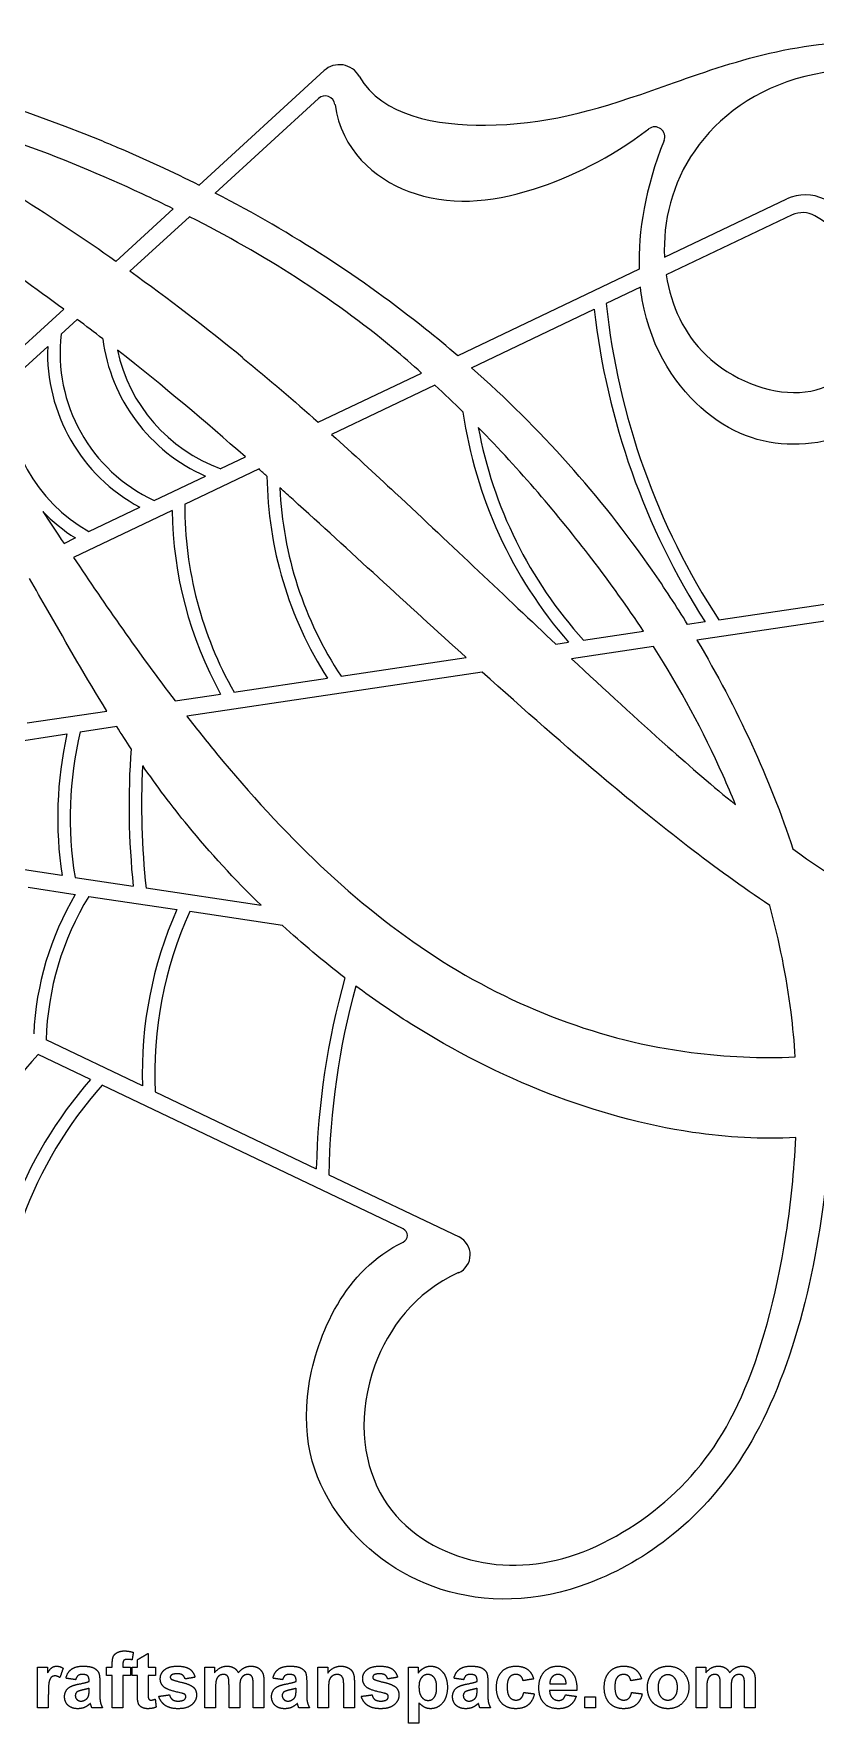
# Model space of a CAD drawing. Header units: millimetres. Extents: x -138 to 149, y -81 to 70.
# Drawn here: x -18.7 to 51.1, y -80.7 to 70.2 of the extents above; entities that cross this region are included whole.
import ezdxf

# ---------------------------------------------------------------- set-up
doc = ezdxf.new("R2010")
doc.units = ezdxf.units.MM
doc.header["$MEASUREMENT"] = 0
doc.layers.add('Default', color=18, linetype='Continuous')

msp = doc.modelspace()

# ---------------------------------------------------------------- linework, layer by layer
at = {"layer": 'Default', "color": 5}
for p, q in [((-3.94, 56.66), (7.22, 66.88)), ((-2.51, 55.94), (6.72, 64.39)), ((-11.39, 49.84), (-6.26, 54.54)), ((37.62, 50.21), (48.54, 55.42)), ((-4.82, 53.83), (-10.14, 48.96)), ((49.03, 53.99), (37.78, 48.63)), ((35.36, 49.14), (19.15, 41.41)), ((35.48, 47.53), (32.41, 46.07)), ((-24.78, 37.58), (-16.05, 45.57)), ((20.38, 40.34), (31.33, 45.56)), ((-14.83, 44.66), (-16.26, 43.35)), ((-17.47, 42.24), (-21.15, 38.88)), ((6.68, 35.47), (15.92, 39.87)), ((17.12, 38.79), (7.89, 34.39)), ((-2.02, 31.33), (0.18, 32.37)), ((-7.96, 28.49), (-3.39, 30.67)), ((1.4, 31.3), (-5.25, 28.13)), ((-6.37, 27.6), (-15.18, 23.4)), ((-13.79, 25.72), (-9.25, 27.88)), ((-16.02, 24.65), (-15.01, 25.14)), ((42.47, 17.82), (91.57, 25.13)), ((91.58, 23.62), (40.52, 16.01)), ((30.39, 16.02), (35.74, 16.81)), ((41.25, 17.63), (39.69, 17.4)), ((27.93, 15.65), (29.06, 15.82)), ((36.64, 15.43), (29.33, 14.34)), ((8.73, 12.79), (19.91, 14.45)), ((21.35, 13.16), (-5.06, 9.22)), ((-0.84, 11.36), (7.51, 12.61)), ((-6.1, 10.58), (-2.03, 11.19)), ((-19.31, 8.61), (-12.18, 9.67)), ((-21.16, 6.82), (-15.76, 7.63)), ((-11.31, 8.29), (-14.57, 7.8)), ((-16.2, -5.01), (-21.52, -4.21)), ((-15.03, -5.18), (-9.83, -5.96)), ((-19.22, -6.07), (-15.01, -6.7)), ((-13.81, -6.88), (-5.93, -8.06)), ((-8.68, -6.13), (1.58, -7.67)), ((3.49, -9.47), (-4.78, -8.23)), ((-13.65, -23.24), (-18.32, -21.01)), ((-9.01, -23.8), (-17.62, -19.69)), ((14.28, -36.58), (-12.6, -23.74)), ((-7.87, -24.35), (6.52, -31.22)), ((7.63, -31.75), (19.27, -37.3))]:
    msp.add_line(p, q, dxfattribs=at)
for centre, radius, start, end in [((-61.19, -57.91), 128.08, 67.6791, 93.5104), ((8.59, 65.38), 2.03, 29.589, 132.4751), ((7.31, 63.74), 0.882, 7.9664, 132.4751), ((-123.93, -110.04), 195.52, 54.8596, 60.9067), ((36.75, 60.96), 0.897, 338.2968, 127.1098), ((50.19, 51.97), 3.82, 63.3585, 115.4751), ((49.97, 52.02), 2.18, 60.3747, 115.4751), ((-123.93, -110.04), 195.52, 50.6785, 54.4112), ((96.45, 52.96), 65.53, 186.4836, 212.6189), ((96.45, 52.96), 64.41, 186.1398, 213.067), ((-1.87, 41.65), 14.5, 173.2483, 245.1307), ((2.93, 44.95), 15.62, 187.4262, 246.1161), ((-1.87, 41.65), 15.62, 177.814, 241.7983), ((2.93, 44.95), 14.5, 192.0911, 250.0398), ((-6.66, 38.34), 14.5, 177.8835, 240.5488), ((59.06, 42.03), 39.84, 188.1516, 221.1495), ((59.06, 42.03), 38.71, 190.4413, 222.2208), ((36.42, 31.08), 34.31, 180.7059, 212.5807), ((36.42, 31.08), 33.19, 182.5152, 213.4503), ((-6.66, 38.34), 15.62, 223.8856, 237.7079), ((28.69, 28.09), 35.06, 180.8017, 208.8257), ((28.69, 28.09), 33.93, 179.9285, 209.5299), ((18.12, 0.13), 34.7, 167.5228, 188.5132), ((18.12, 0.13), 33.58, 166.788, 189.1008), ((59.04, 1.25), 69.25, 175.8156, 185.9806), ((59.04, 1.25), 68.13, 177.0184, 186.2249), ((8.2, -20.39), 26.95, 149.4686, 177.3976), ((8.2, -20.39), 25.82, 148.459, 178.4543), ((26.64, -22.61), 35.67, 155.9287, 181.9106), ((26.64, -22.61), 34.55, 155.4106, 182.8806), ((75.19, -32.8), 68.69, 164.2549, 178.6762), ((75.19, -32.8), 67.56, 164.6267, 179.1044), ((5, -42.93), 32.01, 136.7729, 161.0939), ((14.69, -48.13), 37.72, 138.71, 159.7467), ((14.69, -48.13), 36.6, 138.2137, 160.1113), ((14, -37.17), 0.656, 295.3763, 64.4751), ((18.51, -38.89), 1.76, 294.0581, 64.4752)]:
    msp.add_arc(centre, radius, start, end, dxfattribs=at)
for points, knots in [([(10.35, 66.38), (12.4, 62.78), (23.23, 61.03), (35.48, 64.45), (54.48, 71.99), (78.55, 64.12), (90.76, 48.99), (95.17, 33.14), (95.64, 25.74)], [5455.653946, 5455.653946, 5455.653946, 5455.653946, 5466.032702, 5478.527307, 5491.021911, 5503.516516, 5516.011121, 5525.881071, 5525.881071, 5525.881071, 5525.881071]), ([(91.57, 25.13), (91.5, 29.63), (90.25, 40.56), (83.2, 56.27), (65.42, 66.85), (49.12, 67.77), (39.13, 60.28), (37.47, 53.41), (37.62, 50.21)], [1529.994389, 1529.994389, 1529.994389, 1529.994389, 1537.594859, 1547.273994, 1556.95313, 1566.632265, 1576.311401, 1585.743133, 1585.743133, 1585.743133, 1585.743133]), ([(-6.26, 54.54), (-7.17, 54.99), (-15.09, 58.77), (-24.15, 62.22), (-33.03, 64.21)], [47.41106, 47.41106, 47.41106, 47.41106, 48.500779, 56.718574, 56.718574, 56.718574, 56.718574]), ([(8.19, 63.86), (8.76, 59.77), (15.02, 54.45), (25.25, 55.37), (32.75, 59.06), (36.21, 61.67)], [539.522377, 539.522377, 539.522377, 539.522377, 545.738908, 552.813052, 558.937377, 558.937377, 558.937377, 558.937377]), ([(-12.55, 60.57), (-12.11, 60.39), (-9.14, 59.15), (-6.29, 57.84), (-3.94, 56.66)], [5933.854746, 5933.854746, 5933.854746, 5933.854746, 5934.392166, 5937.530679, 5937.530679, 5937.530679, 5937.530679]), ([(19.15, 41.41), (18.21, 42.22), (11.73, 47.58), (4.44, 52.35), (-2.51, 55.94)], [574.607721, 574.607721, 574.607721, 574.607721, 576.250572, 585.669542, 585.669542, 585.669542, 585.669542]), ([(51.9, 55.38), (57.53, 52.56), (61.24, 45.93), (58.65, 35.74), (49.55, 32.55), (41.13, 35.11), (36.25, 42.12), (35.52, 47.15), (35.48, 47.53)], [1594.070807, 1594.070807, 1594.070807, 1594.070807, 1600.506971, 1607.614147, 1614.721322, 1621.828497, 1628.935672, 1629.508808, 1629.508808, 1629.508808, 1629.508808]), ([(15.92, 39.87), (15.09, 40.62), (8.76, 46.08), (1.91, 50.42), (-4.82, 53.83)], [228.800686, 228.800686, 228.800686, 228.800686, 230.058128, 238.236684, 238.236684, 238.236684, 238.236684]), ([(37.78, 48.63), (38.2, 45.87), (40.74, 40.42), (50.23, 36.67), (56.89, 41.53), (56.13, 49.64), (52.63, 53.02), (51.05, 53.92)], [570.958539, 570.958539, 570.958539, 570.958539, 579.310086, 588.989221, 598.668356, 608.347491, 616.227056, 616.227056, 616.227056, 616.227056]), ([(39.69, 17.4), (38.68, 19.05), (33.15, 27.51), (26.51, 34.93), (20.38, 40.34)], [272.214427, 272.214427, 272.214427, 272.214427, 274.774527, 285.608538, 285.608538, 285.608538, 285.608538]), ([(35.74, 16.81), (34.33, 18.96), (30.03, 24.95), (24.7, 31.22), (20.99, 35.01)], [284.384963, 284.384963, 284.384963, 284.384963, 287.701756, 293.662545, 293.662545, 293.662545, 293.662545]), ([(7.89, 34.39), (9.85, 32.62), (17.03, 25.98), (23.48, 19.83), (27.93, 15.65)], [256.209991, 256.209991, 256.209991, 256.209991, 258.482714, 264.848717, 264.848717, 264.848717, 264.848717]), ([(19.91, 14.45), (14.65, 19.21), (9.02, 24.42), (3.65, 29.27), (3.26, 29.62)], [357.32209, 357.32209, 357.32209, 357.32209, 364.046615, 364.578691, 364.578691, 364.578691, 364.578691]), ([(-12.18, 9.67), (-14.03, 12.64), (-16.27, 16.58), (-18.56, 20.57), (-19.11, 21.52)], [169.659937, 169.659937, 169.659937, 169.659937, 175.455748, 177.288788, 177.288788, 177.288788, 177.288788]), ([(43.97, 1.31), (43.61, 2.19), (41.53, 7.08), (39.04, 11.68), (36.64, 15.43)], [174.851585, 174.851585, 174.851585, 174.851585, 176.110683, 181.92648, 181.92648, 181.92648, 181.92648]), ([(29.33, 14.34), (32.32, 11.55), (37.31, 6.95), (41.98, 2.93), (43.97, 1.31)], [167.273218, 167.273218, 167.273218, 167.273218, 171.60624, 174.851585, 174.851585, 174.851585, 174.851585]), ([(47.02, -7.69), (42.11, -4.41), (33.69, 2.21), (25.05, 9.82), (21.35, 13.16)], [504.661137, 504.661137, 504.661137, 504.661137, 510.906414, 515.632267, 515.632267, 515.632267, 515.632267]), ([(-5.06, 9.22), (-4.18, 8.09), (2.53, -0.31), (16.46, -13.98), (35.11, -20.91), (46.24, -21.35), (49.3, -21.22)], [473.776507, 473.776507, 473.776507, 473.776507, 475.255926, 484.935061, 494.614196, 498.407456, 498.407456, 498.407456, 498.407456]), ([(1.58, -7.67), (-0.8, -5.36), (-4.62, -1.18), (-7.74, 3), (-8.99, 4.8)], [142.876659, 142.876659, 142.876659, 142.876659, 147.570144, 151.090686, 151.090686, 151.090686, 151.090686]), ([(49.09, -2.64), (52.36, -5.01), (59.57, -9.54), (68, -12.86), (72.74, -14.25)], [637.784445, 637.784445, 637.784445, 637.784445, 643.117921, 649.278123, 649.278123, 649.278123, 649.278123]), ([(49.3, -21.22), (49.22, -19.9), (48.82, -15.43), (47.88, -10.86), (47.02, -7.69)], [498.407456, 498.407456, 498.407456, 498.407456, 500.277446, 504.661137, 504.661137, 504.661137, 504.661137]), ([(49.35, -28.43), (46.31, -28.58), (34.75, -27.97), (20.85, -22.42), (11.62, -16.06), (10.04, -14.89)], [1053.255593, 1053.255593, 1053.255593, 1053.255593, 1057.780022, 1070.274626, 1072.941575, 1072.941575, 1072.941575, 1072.941575]), ([(52.39, -28.19), (52.36, -28.72), (51.74, -38.12), (47.3, -57.59), (31.63, -69.73), (17.76, -70.25), (7.85, -63.25), (3.8, -52.17), (9.12, -40.21), (14.28, -37.76)], [5649.148666, 5649.148666, 5649.148666, 5649.148666, 5649.947349, 5663.143465, 5676.339581, 5689.535698, 5702.731814, 5715.927931, 5728.107161, 5728.107161, 5728.107161, 5728.107161]), ([(19.22, -40.49), (15.28, -42.25), (9.87, -49.86), (11.02, -61.29), (19.52, -66.93), (29.16, -66.79), (38.74, -60.92), (44.81, -52.63), (48.23, -40.64), (49.22, -31.45), (49.35, -28.43)], [982.233892, 982.233892, 982.233892, 982.233892, 989.697152, 999.541167, 1009.385183, 1019.229198, 1029.073214, 1038.917229, 1048.761245, 1053.255593, 1053.255593, 1053.255593, 1053.255593])]:
    msp.add_open_spline(points, degree=3, knots=knots, dxfattribs=at)
for points, degree in [([(37.58, 60.63), (35.91, 56.42), (35.24, 52.53), (35.36, 49.14)], 3), ([(-16.05, 45.57), (-18.52, 47.4), (-21.19, 49.3), (-24.12, 51.31)], 3), ([(-12.56, 42.93), (-13.3, 43.5), (-14.06, 44.08), (-14.83, 44.66)], 3), ([(0.18, 32.37), (-3.4, 35.54), (-7.06, 38.64), (-11.25, 41.92)], 3), ([(-0.03, 41.21), (2.31, 39.3), (4.54, 37.38), (6.68, 35.47)], 3), ([(19.63, 36.38), (18.8, 37.2), (17.97, 38), (17.12, 38.79)], 3), ([(2.11, 30.66), (1.87, 30.87), (1.63, 31.08), (1.4, 31.3)], 3), ([(-17.92, 27.51), (-17.3, 26.57), (-16.66, 25.62), (-16.02, 24.65)], 3), ([(-15.18, 23.4), (-12.33, 19.16), (-9.31, 14.79), (-6.1, 10.58)], 3), ([(40.52, 16.01), (44.11, 9.96), (47.06, 3.57), (49.09, -2.64)], 3), ([(-10.02, 6.31), (-10.46, 6.97), (-10.89, 7.63), (-11.31, 8.29)], 3), ([(9.08, -14.16), (7.13, -12.67), (5.26, -11.09), (3.49, -9.47)], 3), ([(-11.71, -75.46), (-11.71, -75.01), (-11.62, -74.79)], 2), ([(-11.62, -74.79), (-11.52, -74.57), (-11.27, -74.43)], 2), ([(-11.27, -74.43), (-11.01, -74.28), (-10.62, -74.28)], 2), ([(-10.67, -75.12), (-10.76, -75.22), (-10.76, -75.49)], 2), ([(-10.37, -75.03), (-10.58, -75.03), (-10.67, -75.12)], 2), ([(-10.62, -74.28), (-10.22, -74.28), (-9.83, -74.41)], 2), ([(-9.94, -75.08), (-10.16, -75.03), (-10.37, -75.03)], 2), ([(-9.83, -74.41), (-9.88, -74.74), (-9.94, -75.08)], 2), ([(-9.46, -75.06), (-8.98, -74.78), (-8.5, -74.5)], 2), ([(-9.46, -75.74), (-9.46, -75.4), (-9.46, -75.06)], 2), ([(-8.5, -74.5), (-8.5, -75.12), (-8.5, -75.74)], 2), ([(-18.38, -79.35), (-18.38, -77.54), (-18.38, -75.74)], 2), ([(-18.38, -75.74), (-17.93, -75.74), (-17.48, -75.74)], 2), ([(-17.48, -75.74), (-17.48, -75.99), (-17.48, -76.25)], 2), ([(-17.48, -76.25), (-17.27, -75.88), (-17.09, -75.76)], 2), ([(-17.14, -76.62), (-17.27, -76.73), (-17.35, -77.02)], 2), ([(-16.81, -76.51), (-17.01, -76.51), (-17.14, -76.62)], 2), ([(-17.09, -75.76), (-16.92, -75.64), (-16.7, -75.64)], 2), ([(-16.39, -76.66), (-16.62, -76.51), (-16.81, -76.51)], 2), ([(-16.7, -75.64), (-16.38, -75.64), (-16.1, -75.82)], 2), ([(-16.1, -75.82), (-16.24, -76.24), (-16.39, -76.66)], 2), ([(-15.85, -76.72), (-15.71, -76.17), (-15.35, -75.91)], 2), ([(-14.98, -76.85), (-15.42, -76.78), (-15.85, -76.72)], 2), ([(-15.35, -75.91), (-15, -75.64), (-14.31, -75.64)], 2), ([(-14.77, -76.49), (-14.9, -76.59), (-14.98, -76.85)], 2), ([(-14.39, -76.38), (-14.63, -76.38), (-14.77, -76.49)], 2), ([(-13.91, -76.5), (-14.04, -76.38), (-14.39, -76.38)], 2), ([(-14.31, -75.64), (-13.69, -75.64), (-13.38, -75.79)], 2), ([(-13.78, -76.9), (-13.78, -76.62), (-13.91, -76.5)], 2), ([(-13.78, -77), (-13.78, -76.95), (-13.78, -76.9)], 2), ([(-13.38, -75.79), (-13.07, -75.95), (-12.95, -76.18)], 2), ([(-12.95, -76.18), (-12.82, -76.41), (-12.82, -77.04)], 2), ([(-12.21, -75.74), (-11.96, -75.74), (-11.71, -75.74)], 2), ([(-12.21, -76.48), (-12.21, -76.11), (-12.21, -75.74)], 2), ([(-11.71, -76.48), (-11.96, -76.48), (-12.21, -76.48)], 2), ([(-11.71, -75.74), (-11.71, -75.6), (-11.71, -75.46)], 2), ([(-11.71, -79.35), (-11.71, -77.91), (-11.71, -76.48)], 2), ([(-10.76, -75.49), (-10.76, -75.61), (-10.76, -75.74)], 2), ([(-10.76, -75.74), (-10.42, -75.74), (-10.08, -75.74)], 2), ([(-10.08, -76.48), (-10.42, -76.48), (-10.76, -76.48)], 2), ([(-10.76, -76.48), (-10.76, -77.91), (-10.76, -79.35)], 2), ([(-10.08, -75.74), (-10.08, -76.11), (-10.08, -76.48)], 2), ([(-9.92, -76.48), (-9.92, -76.11), (-9.92, -75.74)], 2), ([(-9.92, -75.74), (-9.69, -75.74), (-9.46, -75.74)], 2), ([(-9.46, -76.48), (-9.69, -76.48), (-9.92, -76.48)], 2), ([(-9.46, -78.07), (-9.46, -77.27), (-9.46, -76.48)], 2), ([(-8.5, -75.74), (-8.18, -75.74), (-7.85, -75.74)], 2), ([(-7.85, -76.48), (-8.18, -76.48), (-8.5, -76.48)], 2), ([(-8.5, -76.48), (-8.5, -77.22), (-8.5, -77.97)], 2), ([(-7.85, -75.74), (-7.85, -76.11), (-7.85, -76.48)], 2), ([(-7.42, -76.76), (-7.42, -76.29), (-7.05, -75.97)], 2), ([(-6.99, -77.58), (-7.42, -77.28), (-7.42, -76.76)], 2), ([(-7.05, -75.97), (-6.68, -75.64), (-5.9, -75.64)], 2), ([(-6.42, -76.43), (-6.53, -76.51), (-6.53, -76.63)], 2), ([(-6.53, -76.63), (-6.53, -76.73), (-6.43, -76.8)], 2), ([(-6.43, -76.8), (-6.3, -76.9), (-5.54, -77.08)], 2), ([(-5.88, -76.32), (-6.26, -76.32), (-6.42, -76.43)], 2), ([(-5.9, -75.64), (-5.16, -75.64), (-4.8, -75.89)], 2), ([(-5.42, -76.44), (-5.58, -76.32), (-5.88, -76.32)], 2), ([(-5.2, -76.78), (-5.26, -76.56), (-5.42, -76.44)], 2), ([(-4.31, -76.63), (-4.75, -76.71), (-5.2, -76.78)], 2), ([(-4.8, -75.89), (-4.44, -76.14), (-4.31, -76.63)], 2), ([(-3.44, -75.74), (-3.01, -75.74), (-2.58, -75.74)], 2), ([(-3.44, -79.35), (-3.44, -77.54), (-3.44, -75.74)], 2), ([(-2.58, -76.23), (-2.11, -75.64), (-1.45, -75.64)], 2), ([(-2.58, -75.74), (-2.58, -75.98), (-2.58, -76.23)], 2), ([(-2.41, -76.85), (-2.48, -77.07), (-2.48, -77.59)], 2), ([(-2.16, -76.5), (-2.33, -76.62), (-2.41, -76.85)], 2), ([(-1.77, -76.38), (-1.99, -76.38), (-2.16, -76.5)], 2), ([(-1.49, -76.46), (-1.59, -76.38), (-1.77, -76.38)], 2), ([(-1.33, -76.69), (-1.38, -76.53), (-1.49, -76.46)], 2), ([(-1.45, -75.64), (-1.11, -75.64), (-0.85, -75.79)], 2), ([(-1.28, -77.37), (-1.28, -76.84), (-1.33, -76.69)], 2), ([(-0.85, -75.79), (-0.6, -75.93), (-0.44, -76.23)], 2), ([(-0.44, -76.23), (-0.2, -75.93), (0.07, -75.79)], 2), ([(-0.25, -76.86), (-0.32, -77.1), (-0.32, -77.61)], 2), ([(0.01, -76.51), (-0.17, -76.63), (-0.25, -76.86)], 2), ([(0.38, -76.38), (0.18, -76.38), (0.01, -76.51)], 2), ([(0.07, -75.79), (0.35, -75.64), (0.66, -75.64)], 2), ([(0.78, -76.59), (0.65, -76.38), (0.38, -76.38)], 2), ([(0.66, -75.64), (1.06, -75.64), (1.33, -75.8)], 2), ([(0.88, -77.28), (0.88, -76.74), (0.78, -76.59)], 2), ([(1.33, -75.8), (1.6, -75.97), (1.74, -76.28)], 2), ([(1.74, -76.28), (1.84, -76.51), (1.84, -77.03)], 2), ([(2.64, -76.72), (2.78, -76.17), (3.13, -75.91)], 2), ([(3.5, -76.85), (3.07, -76.78), (2.64, -76.72)], 2), ([(3.13, -75.91), (3.48, -75.64), (4.17, -75.64)], 2), ([(3.72, -76.49), (3.59, -76.59), (3.5, -76.85)], 2), ([(4.1, -76.38), (3.86, -76.38), (3.72, -76.49)], 2), ([(4.58, -76.5), (4.45, -76.38), (4.1, -76.38)], 2), ([(4.17, -75.64), (4.8, -75.64), (5.11, -75.79)], 2), ([(4.71, -76.9), (4.71, -76.62), (4.58, -76.5)], 2), ([(4.71, -77), (4.71, -76.95), (4.71, -76.9)], 2), ([(5.11, -75.79), (5.41, -75.95), (5.54, -76.18)], 2), ([(5.54, -76.18), (5.66, -76.41), (5.66, -77.04)], 2), ([(6.65, -79.35), (6.65, -77.54), (6.65, -75.74)], 2), ([(6.65, -75.74), (7.1, -75.74), (7.55, -75.74)], 2), ([(7.55, -76.26), (8.01, -75.64), (8.72, -75.64)], 2), ([(7.55, -75.74), (7.55, -76), (7.55, -76.26)], 2), ([(7.68, -76.88), (7.61, -77.1), (7.61, -77.71)], 2), ([(7.95, -76.52), (7.75, -76.66), (7.68, -76.88)], 2), ([(8.38, -76.38), (8.14, -76.38), (7.95, -76.52)], 2), ([(8.71, -76.48), (8.57, -76.38), (8.38, -76.38)], 2), ([(8.91, -76.75), (8.85, -76.57), (8.71, -76.48)], 2), ([(8.72, -75.64), (9.04, -75.64), (9.29, -75.76)], 2), ([(8.97, -77.5), (8.97, -76.92), (8.91, -76.75)], 2), ([(9.29, -75.76), (9.55, -75.87), (9.69, -76.05)], 2), ([(9.69, -76.05), (9.82, -76.23), (9.87, -76.45)], 2), ([(9.87, -76.45), (9.92, -76.68), (9.92, -77.1)], 2), ([(10.66, -76.76), (10.66, -76.29), (11.03, -75.97)], 2), ([(11.09, -77.58), (10.66, -77.28), (10.66, -76.76)], 2), ([(11.03, -75.97), (11.41, -75.64), (12.18, -75.64)], 2), ([(11.67, -76.43), (11.56, -76.51), (11.56, -76.63)], 2), ([(11.56, -76.63), (11.56, -76.73), (11.65, -76.8)], 2), ([(11.65, -76.8), (11.78, -76.9), (12.54, -77.08)], 2), ([(12.21, -76.32), (11.83, -76.32), (11.67, -76.43)], 2), ([(12.18, -75.64), (12.92, -75.64), (13.29, -75.89)], 2), ([(12.67, -76.44), (12.51, -76.32), (12.21, -76.32)], 2), ([(12.89, -76.78), (12.83, -76.56), (12.67, -76.44)], 2), ([(13.78, -76.63), (13.33, -76.71), (12.89, -76.78)], 2), ([(13.29, -75.89), (13.65, -76.14), (13.78, -76.63)], 2), ([(14.74, -75.74), (15.19, -75.74), (15.63, -75.74)], 2), ([(14.74, -80.74), (14.74, -78.24), (14.74, -75.74)], 2), ([(15.63, -75.74), (15.63, -76), (15.63, -76.26)], 2), ([(15.63, -76.26), (15.8, -75.99), (16.1, -75.82)], 2), ([(15.92, -76.66), (15.69, -76.94), (15.69, -77.48)], 2), ([(16.49, -76.38), (16.15, -76.38), (15.92, -76.66)], 2), ([(16.1, -75.82), (16.39, -75.64), (16.74, -75.64)], 2), ([(17.05, -76.67), (16.82, -76.38), (16.49, -76.38)], 2), ([(16.74, -75.64), (17.36, -75.64), (17.79, -76.14)], 2), ([(17.27, -77.53), (17.27, -76.95), (17.05, -76.67)], 2), ([(17.79, -76.14), (18.23, -76.63), (18.23, -77.52)], 2), ([(18.81, -76.72), (18.96, -76.17), (19.31, -75.91)], 2), ([(19.68, -76.85), (19.24, -76.78), (18.81, -76.72)], 2), ([(19.31, -75.91), (19.66, -75.64), (20.35, -75.64)], 2), ([(19.89, -76.49), (19.76, -76.59), (19.68, -76.85)], 2), ([(20.27, -76.38), (20.03, -76.38), (19.89, -76.49)], 2), ([(20.75, -76.5), (20.62, -76.38), (20.27, -76.38)], 2), ([(20.35, -75.64), (20.97, -75.64), (21.28, -75.79)], 2), ([(20.88, -76.9), (20.88, -76.62), (20.75, -76.5)], 2), ([(20.88, -77), (20.88, -76.95), (20.88, -76.9)], 2), ([(21.28, -75.79), (21.59, -75.95), (21.71, -76.18)], 2), ([(21.71, -76.18), (21.84, -76.41), (21.84, -77.04)], 2), ([(22.61, -77.54), (22.61, -76.65), (23.08, -76.14)], 2), ([(23.08, -76.14), (23.55, -75.64), (24.35, -75.64)], 2), ([(23.78, -76.63), (23.57, -76.89), (23.57, -77.47)], 2), ([(24.34, -76.38), (23.99, -76.38), (23.78, -76.63)], 2), ([(24.77, -76.52), (24.61, -76.38), (24.34, -76.38)], 2), ([(24.35, -75.64), (25, -75.64), (25.39, -75.93)], 2), ([(24.99, -76.94), (24.94, -76.66), (24.77, -76.52)], 2), ([(25.94, -76.78), (25.46, -76.86), (24.99, -76.94)], 2), ([(25.39, -75.93), (25.77, -76.21), (25.94, -76.78)], 2), ([(26.4, -77.57), (26.4, -76.67), (26.88, -76.15)], 2), ([(26.88, -76.15), (27.35, -75.64), (28.07, -75.64)], 2), ([(27.58, -76.61), (27.38, -76.83), (27.38, -77.22)], 2), ([(28.11, -76.38), (27.79, -76.38), (27.58, -76.61)], 2), ([(28.07, -75.64), (28.88, -75.64), (29.35, -76.17)], 2), ([(28.62, -76.6), (28.41, -76.38), (28.11, -76.38)], 2), ([(28.84, -77.22), (28.83, -76.81), (28.62, -76.6)], 2), ([(29.35, -76.17), (29.82, -76.71), (29.8, -77.8)], 2), ([(32.24, -77.54), (32.24, -76.65), (32.71, -76.14)], 2), ([(32.71, -76.14), (33.18, -75.64), (33.98, -75.64)], 2), ([(33.41, -76.63), (33.19, -76.89), (33.19, -77.47)], 2), ([(33.97, -76.38), (33.62, -76.38), (33.41, -76.63)], 2), ([(34.4, -76.52), (34.23, -76.38), (33.97, -76.38)], 2), ([(33.98, -75.64), (34.63, -75.64), (35.02, -75.93)], 2), ([(34.61, -76.94), (34.57, -76.66), (34.4, -76.52)], 2), ([(35.57, -76.78), (35.09, -76.86), (34.61, -76.94)], 2), ([(35.02, -75.93), (35.4, -76.21), (35.57, -76.78)], 2), ([(36.1, -77.49), (36.1, -77.01), (36.33, -76.56)], 2), ([(36.33, -76.56), (36.56, -76.12), (36.99, -75.88)], 2), ([(36.99, -75.88), (37.42, -75.64), (37.94, -75.64)], 2), ([(37.3, -76.7), (37.05, -77), (37.05, -77.54)], 2), ([(37.92, -76.41), (37.55, -76.41), (37.3, -76.7)], 2), ([(38.53, -76.7), (38.29, -76.41), (37.92, -76.41)], 2), ([(37.94, -75.64), (38.76, -75.64), (39.28, -76.18)], 2), ([(38.78, -77.53), (38.78, -77), (38.53, -76.7)], 2), ([(39.28, -76.18), (39.8, -76.71), (39.8, -77.53)], 2), ([(40.45, -75.74), (40.88, -75.74), (41.31, -75.74)], 2), ([(40.45, -79.35), (40.45, -77.54), (40.45, -75.74)], 2), ([(41.31, -76.23), (41.78, -75.64), (42.44, -75.64)], 2), ([(41.31, -75.74), (41.31, -75.98), (41.31, -76.23)], 2), ([(41.48, -76.85), (41.4, -77.07), (41.4, -77.59)], 2), ([(41.73, -76.5), (41.55, -76.62), (41.48, -76.85)], 2), ([(42.12, -76.38), (41.9, -76.38), (41.73, -76.5)], 2), ([(42.4, -76.46), (42.3, -76.38), (42.12, -76.38)], 2), ([(42.56, -76.69), (42.51, -76.53), (42.4, -76.46)], 2), ([(42.44, -75.64), (42.78, -75.64), (43.04, -75.79)], 2), ([(42.61, -77.37), (42.61, -76.84), (42.56, -76.69)], 2), ([(43.04, -75.79), (43.29, -75.93), (43.45, -76.23)], 2), ([(43.45, -76.23), (43.69, -75.93), (43.96, -75.79)], 2), ([(43.64, -76.86), (43.57, -77.1), (43.57, -77.61)], 2), ([(43.89, -76.51), (43.72, -76.63), (43.64, -76.86)], 2), ([(44.27, -76.38), (44.07, -76.38), (43.89, -76.51)], 2), ([(43.96, -75.79), (44.24, -75.64), (44.55, -75.64)], 2), ([(44.67, -76.59), (44.54, -76.38), (44.27, -76.38)], 2), ([(44.55, -75.64), (44.94, -75.64), (45.22, -75.8)], 2), ([(44.77, -77.28), (44.77, -76.74), (44.67, -76.59)], 2), ([(45.22, -75.8), (45.49, -75.97), (45.63, -76.28)], 2), ([(45.63, -76.28), (45.73, -76.51), (45.73, -77.03)], 2), ([(-17.35, -77.02), (-17.42, -77.31), (-17.42, -78.23)], 2), ([(-17.42, -78.23), (-17.42, -78.79), (-17.42, -79.35)], 2), ([(-15.97, -78.37), (-15.97, -78.07), (-15.83, -77.83)], 2), ([(-15.65, -79.14), (-15.97, -78.83), (-15.97, -78.37)], 2), ([(-15.83, -77.83), (-15.69, -77.59), (-15.43, -77.46)], 2), ([(-15.43, -77.46), (-15.17, -77.33), (-14.69, -77.24)], 2), ([(-14.84, -77.93), (-15.01, -78.06), (-15.01, -78.27)], 2), ([(-15.01, -78.27), (-15.01, -78.47), (-14.87, -78.61)], 2), ([(-14.34, -77.76), (-14.72, -77.85), (-14.84, -77.93)], 2), ([(-14.69, -77.24), (-14.03, -77.11), (-13.78, -77)], 2), ([(-13.78, -77.62), (-13.96, -77.68), (-14.34, -77.76)], 2), ([(-14.03, -78.59), (-13.87, -78.46), (-13.82, -78.27)], 2), ([(-13.82, -78.27), (-13.78, -78.15), (-13.78, -77.81)], 2), ([(-13.78, -77.81), (-13.78, -77.71), (-13.78, -77.62)], 2), ([(-12.82, -77.04), (-12.82, -77.6), (-12.82, -78.16)], 2), ([(-12.82, -78.16), (-12.82, -78.63), (-12.77, -78.86)], 2), ([(-9.43, -78.75), (-9.46, -78.58), (-9.46, -78.07)], 2), ([(-8.5, -77.97), (-8.5, -78.42), (-8.48, -78.5)], 2), ([(-7.55, -78.33), (-7.07, -78.27), (-6.59, -78.2)], 2), ([(-6.98, -79.14), (-7.41, -78.84), (-7.55, -78.33)], 2), ([(-5.53, -78.05), (-6.68, -77.79), (-6.99, -77.58)], 2), ([(-6.59, -78.2), (-6.53, -78.48), (-6.34, -78.62)], 2), ([(-5.54, -77.08), (-4.78, -77.25), (-4.48, -77.51)], 2), ([(-5.21, -78.18), (-5.28, -78.11), (-5.53, -78.05)], 2), ([(-5.26, -78.62), (-5.14, -78.52), (-5.14, -78.36)], 2), ([(-5.14, -78.36), (-5.14, -78.25), (-5.21, -78.18)], 2), ([(-4.18, -78.22), (-4.18, -78.72), (-4.6, -79.08)], 2), ([(-4.48, -77.51), (-4.18, -77.76), (-4.18, -78.22)], 2), ([(-2.48, -77.59), (-2.48, -78.47), (-2.48, -79.35)], 2), ([(-1.28, -79.35), (-1.28, -78.36), (-1.28, -77.37)], 2), ([(-0.32, -77.61), (-0.32, -78.48), (-0.32, -79.35)], 2), ([(0.88, -79.35), (0.88, -78.31), (0.88, -77.28)], 2), ([(1.84, -77.03), (1.84, -78.19), (1.84, -79.35)], 2), ([(2.52, -78.37), (2.52, -78.07), (2.66, -77.83)], 2), ([(2.84, -79.14), (2.52, -78.83), (2.52, -78.37)], 2), ([(2.66, -77.83), (2.8, -77.59), (3.06, -77.46)], 2), ([(3.06, -77.46), (3.32, -77.33), (3.8, -77.24)], 2), ([(3.65, -77.93), (3.47, -78.06), (3.47, -78.27)], 2), ([(3.47, -78.27), (3.47, -78.47), (3.62, -78.61)], 2), ([(4.15, -77.76), (3.77, -77.85), (3.65, -77.93)], 2), ([(3.8, -77.24), (4.46, -77.11), (4.71, -77)], 2), ([(4.71, -77.62), (4.53, -77.68), (4.15, -77.76)], 2), ([(4.45, -78.59), (4.62, -78.46), (4.67, -78.27)], 2), ([(4.67, -78.27), (4.71, -78.15), (4.71, -77.81)], 2), ([(4.71, -77.81), (4.71, -77.71), (4.71, -77.62)], 2), ([(5.66, -77.04), (5.66, -77.6), (5.66, -78.16)], 2), ([(5.66, -78.16), (5.66, -78.63), (5.72, -78.86)], 2), ([(7.61, -77.71), (7.61, -78.53), (7.61, -79.35)], 2), ([(8.97, -79.35), (8.97, -78.42), (8.97, -77.5)], 2), ([(9.92, -77.1), (9.92, -78.22), (9.92, -79.35)], 2), ([(10.54, -78.33), (11.02, -78.27), (11.5, -78.2)], 2), ([(11.1, -79.14), (10.67, -78.84), (10.54, -78.33)], 2), ([(12.56, -78.05), (11.4, -77.79), (11.09, -77.58)], 2), ([(11.5, -78.2), (11.56, -78.48), (11.75, -78.62)], 2), ([(12.54, -77.08), (13.3, -77.25), (13.61, -77.51)], 2), ([(12.88, -78.18), (12.81, -78.11), (12.56, -78.05)], 2), ([(12.82, -78.62), (12.95, -78.52), (12.95, -78.36)], 2), ([(12.95, -78.36), (12.95, -78.25), (12.88, -78.18)], 2), ([(13.9, -78.22), (13.9, -78.72), (13.49, -79.08)], 2), ([(13.61, -77.51), (13.9, -77.76), (13.9, -78.22)], 2), ([(15.69, -77.48), (15.69, -78.1), (15.93, -78.4)], 2), ([(15.93, -78.4), (16.17, -78.7), (16.51, -78.7)], 2), ([(16.51, -78.7), (16.84, -78.7), (17.05, -78.43)], 2), ([(17.05, -78.43), (17.27, -78.15), (17.27, -77.53)], 2), ([(18.23, -77.52), (18.23, -78.43), (17.79, -78.93)], 2), ([(18.69, -78.37), (18.69, -78.07), (18.83, -77.83)], 2), ([(19.01, -79.14), (18.69, -78.83), (18.69, -78.37)], 2), ([(18.83, -77.83), (18.97, -77.59), (19.23, -77.46)], 2), ([(19.23, -77.46), (19.49, -77.33), (19.97, -77.24)], 2), ([(19.82, -77.93), (19.65, -78.06), (19.65, -78.27)], 2), ([(19.65, -78.27), (19.65, -78.47), (19.79, -78.61)], 2), ([(20.32, -77.76), (19.94, -77.85), (19.82, -77.93)], 2), ([(19.97, -77.24), (20.63, -77.11), (20.88, -77)], 2), ([(20.88, -77.62), (20.7, -77.68), (20.32, -77.76)], 2), ([(20.63, -78.59), (20.79, -78.46), (20.84, -78.27)], 2), ([(20.84, -78.27), (20.88, -78.15), (20.88, -77.81)], 2), ([(20.88, -77.81), (20.88, -77.71), (20.88, -77.62)], 2), ([(21.84, -77.04), (21.84, -77.6), (21.84, -78.16)], 2), ([(21.84, -78.16), (21.84, -78.63), (21.89, -78.86)], 2), ([(23.08, -78.94), (22.61, -78.43), (22.61, -77.54)], 2), ([(23.57, -77.47), (23.57, -78.13), (23.78, -78.4)], 2), ([(23.78, -78.4), (24, -78.67), (24.36, -78.67)], 2), ([(24.8, -78.51), (24.98, -78.36), (25.05, -77.99)], 2), ([(25.05, -77.99), (25.53, -78.05), (26, -78.11)], 2), ([(26, -78.11), (25.86, -78.77), (25.44, -79.1)], 2), ([(26.76, -78.82), (26.4, -78.32), (26.4, -77.57)], 2), ([(29.8, -77.8), (28.58, -77.8), (27.36, -77.8)], 2), ([(27.36, -77.8), (27.37, -78.23), (27.6, -78.46)], 2), ([(27.38, -77.22), (28.11, -77.22), (28.84, -77.22)], 2), ([(27.6, -78.46), (27.82, -78.7), (28.16, -78.7)], 2), ([(28.55, -78.58), (28.7, -78.46), (28.78, -78.2)], 2), ([(28.78, -78.2), (29.26, -78.27), (29.74, -78.33)], 2), ([(29.74, -78.33), (29.55, -78.87), (29.16, -79.16)], 2), ([(30.51, -79.35), (30.51, -78.87), (30.51, -78.39)], 2), ([(30.51, -78.39), (30.99, -78.39), (31.47, -78.39)], 2), ([(31.47, -78.39), (31.47, -78.87), (31.47, -79.35)], 2), ([(32.71, -78.94), (32.24, -78.43), (32.24, -77.54)], 2), ([(33.19, -77.47), (33.19, -78.13), (33.41, -78.4)], 2), ([(33.41, -78.4), (33.63, -78.67), (33.99, -78.67)], 2), ([(34.43, -78.51), (34.61, -78.36), (34.68, -77.99)], 2), ([(34.68, -77.99), (35.15, -78.05), (35.63, -78.11)], 2), ([(35.63, -78.11), (35.49, -78.77), (35.07, -79.1)], 2), ([(36.33, -78.55), (36.1, -78.12), (36.1, -77.49)], 2), ([(37.05, -77.54), (37.05, -78.09), (37.3, -78.38)], 2), ([(37.3, -78.38), (37.55, -78.67), (37.92, -78.67)], 2), ([(37.92, -78.67), (38.29, -78.67), (38.53, -78.38)], 2), ([(38.53, -78.38), (38.78, -78.09), (38.78, -77.53)], 2), ([(39.8, -77.53), (39.8, -78.36), (39.27, -78.9)], 2), ([(41.4, -77.59), (41.4, -78.47), (41.4, -79.35)], 2), ([(42.61, -79.35), (42.61, -78.36), (42.61, -77.37)], 2), ([(43.57, -77.61), (43.57, -78.48), (43.57, -79.35)], 2), ([(44.77, -79.35), (44.77, -78.31), (44.77, -77.28)], 2), ([(45.73, -77.03), (45.73, -78.19), (45.73, -79.35)], 2), ([(-17.42, -79.35), (-17.9, -79.35), (-18.38, -79.35)], 2), ([(-14.77, -79.44), (-15.33, -79.44), (-15.65, -79.14)], 2), ([(-14.87, -78.61), (-14.73, -78.76), (-14.51, -78.76)], 2), ([(-14.18, -79.32), (-14.46, -79.44), (-14.77, -79.44)], 2), ([(-14.51, -78.76), (-14.26, -78.76), (-14.03, -78.59)], 2), ([(-13.66, -78.96), (-13.9, -79.2), (-14.18, -79.32)], 2), ([(-13.63, -79.07), (-13.65, -78.98), (-13.66, -78.96)], 2), ([(-13.53, -79.35), (-13.57, -79.25), (-13.63, -79.07)], 2), ([(-12.58, -79.35), (-13.06, -79.35), (-13.53, -79.35)], 2), ([(-12.77, -78.86), (-12.72, -79.09), (-12.58, -79.35)], 2), ([(-10.76, -79.35), (-11.23, -79.35), (-11.71, -79.35)], 2), ([(-9.3, -79.12), (-9.39, -78.99), (-9.43, -78.75)], 2), ([(-9, -79.35), (-9.2, -79.26), (-9.3, -79.12)], 2), ([(-8.54, -79.44), (-8.79, -79.44), (-9, -79.35)], 2), ([(-7.79, -79.3), (-8.12, -79.44), (-8.54, -79.44)], 2), ([(-8.48, -78.5), (-8.47, -78.57), (-8.4, -78.62)], 2), ([(-8.4, -78.62), (-8.34, -78.67), (-8.24, -78.67)], 2), ([(-8.24, -78.67), (-8.11, -78.67), (-7.87, -78.58)], 2), ([(-7.87, -78.58), (-7.83, -78.94), (-7.79, -79.3)], 2), ([(-5.82, -79.44), (-6.56, -79.44), (-6.98, -79.14)], 2), ([(-6.34, -78.62), (-6.16, -78.76), (-5.82, -78.76)], 2), ([(-5.82, -78.76), (-5.45, -78.76), (-5.26, -78.62)], 2), ([(-4.6, -79.08), (-5.01, -79.44), (-5.82, -79.44)], 2), ([(-2.48, -79.35), (-2.96, -79.35), (-3.44, -79.35)], 2), ([(-0.32, -79.35), (-0.8, -79.35), (-1.28, -79.35)], 2), ([(1.84, -79.35), (1.36, -79.35), (0.88, -79.35)], 2), ([(3.71, -79.44), (3.16, -79.44), (2.84, -79.14)], 2), ([(3.62, -78.61), (3.76, -78.76), (3.98, -78.76)], 2), ([(4.31, -79.32), (4.03, -79.44), (3.71, -79.44)], 2), ([(3.98, -78.76), (4.23, -78.76), (4.45, -78.59)], 2), ([(4.83, -78.96), (4.58, -79.2), (4.31, -79.32)], 2), ([(4.86, -79.07), (4.84, -78.98), (4.83, -78.96)], 2), ([(4.95, -79.35), (4.92, -79.25), (4.86, -79.07)], 2), ([(5.91, -79.35), (5.43, -79.35), (4.95, -79.35)], 2), ([(5.72, -78.86), (5.77, -79.09), (5.91, -79.35)], 2), ([(7.61, -79.35), (7.13, -79.35), (6.65, -79.35)], 2), ([(9.92, -79.35), (9.44, -79.35), (8.97, -79.35)], 2), ([(12.27, -79.44), (11.53, -79.44), (11.1, -79.14)], 2), ([(11.75, -78.62), (11.93, -78.76), (12.27, -78.76)], 2), ([(12.27, -78.76), (12.64, -78.76), (12.82, -78.62)], 2), ([(13.49, -79.08), (13.08, -79.44), (12.27, -79.44)], 2), ([(16.2, -79.32), (15.96, -79.2), (15.69, -78.92)], 2), ([(15.69, -78.92), (15.69, -79.83), (15.69, -80.74)], 2), ([(16.73, -79.44), (16.44, -79.44), (16.2, -79.32)], 2), ([(17.79, -78.93), (17.35, -79.44), (16.73, -79.44)], 2), ([(19.89, -79.44), (19.33, -79.44), (19.01, -79.14)], 2), ([(19.79, -78.61), (19.93, -78.76), (20.15, -78.76)], 2), ([(20.48, -79.32), (20.2, -79.44), (19.89, -79.44)], 2), ([(20.15, -78.76), (20.4, -78.76), (20.63, -78.59)], 2), ([(21, -78.96), (20.76, -79.2), (20.48, -79.32)], 2), ([(21.04, -79.07), (21.01, -78.98), (21, -78.96)], 2), ([(21.13, -79.35), (21.09, -79.25), (21.04, -79.07)], 2), ([(22.08, -79.35), (21.61, -79.35), (21.13, -79.35)], 2), ([(21.89, -78.86), (21.94, -79.09), (22.08, -79.35)], 2), ([(24.34, -79.44), (23.55, -79.44), (23.08, -78.94)], 2), ([(25.44, -79.1), (25.03, -79.44), (24.34, -79.44)], 2), ([(24.36, -78.67), (24.63, -78.67), (24.8, -78.51)], 2), ([(28.16, -79.44), (27.22, -79.44), (26.76, -78.82)], 2), ([(28.16, -78.7), (28.39, -78.7), (28.55, -78.58)], 2), ([(29.16, -79.16), (28.76, -79.44), (28.16, -79.44)], 2), ([(31.47, -79.35), (30.99, -79.35), (30.51, -79.35)], 2), ([(33.97, -79.44), (33.18, -79.44), (32.71, -78.94)], 2), ([(35.07, -79.1), (34.66, -79.44), (33.97, -79.44)], 2), ([(33.99, -78.67), (34.26, -78.67), (34.43, -78.51)], 2), ([(37.01, -79.21), (36.56, -78.99), (36.33, -78.55)], 2), ([(37.95, -79.44), (37.46, -79.44), (37.01, -79.21)], 2), ([(39.27, -78.9), (38.75, -79.44), (37.95, -79.44)], 2), ([(41.4, -79.35), (40.93, -79.35), (40.45, -79.35)], 2), ([(43.57, -79.35), (43.09, -79.35), (42.61, -79.35)], 2), ([(45.73, -79.35), (45.25, -79.35), (44.77, -79.35)], 2), ([(15.69, -80.74), (15.22, -80.74), (14.74, -80.74)], 2)]:
    msp.add_open_spline(points, degree=degree, dxfattribs=at)

doc.saveas('drawing.dxf')
